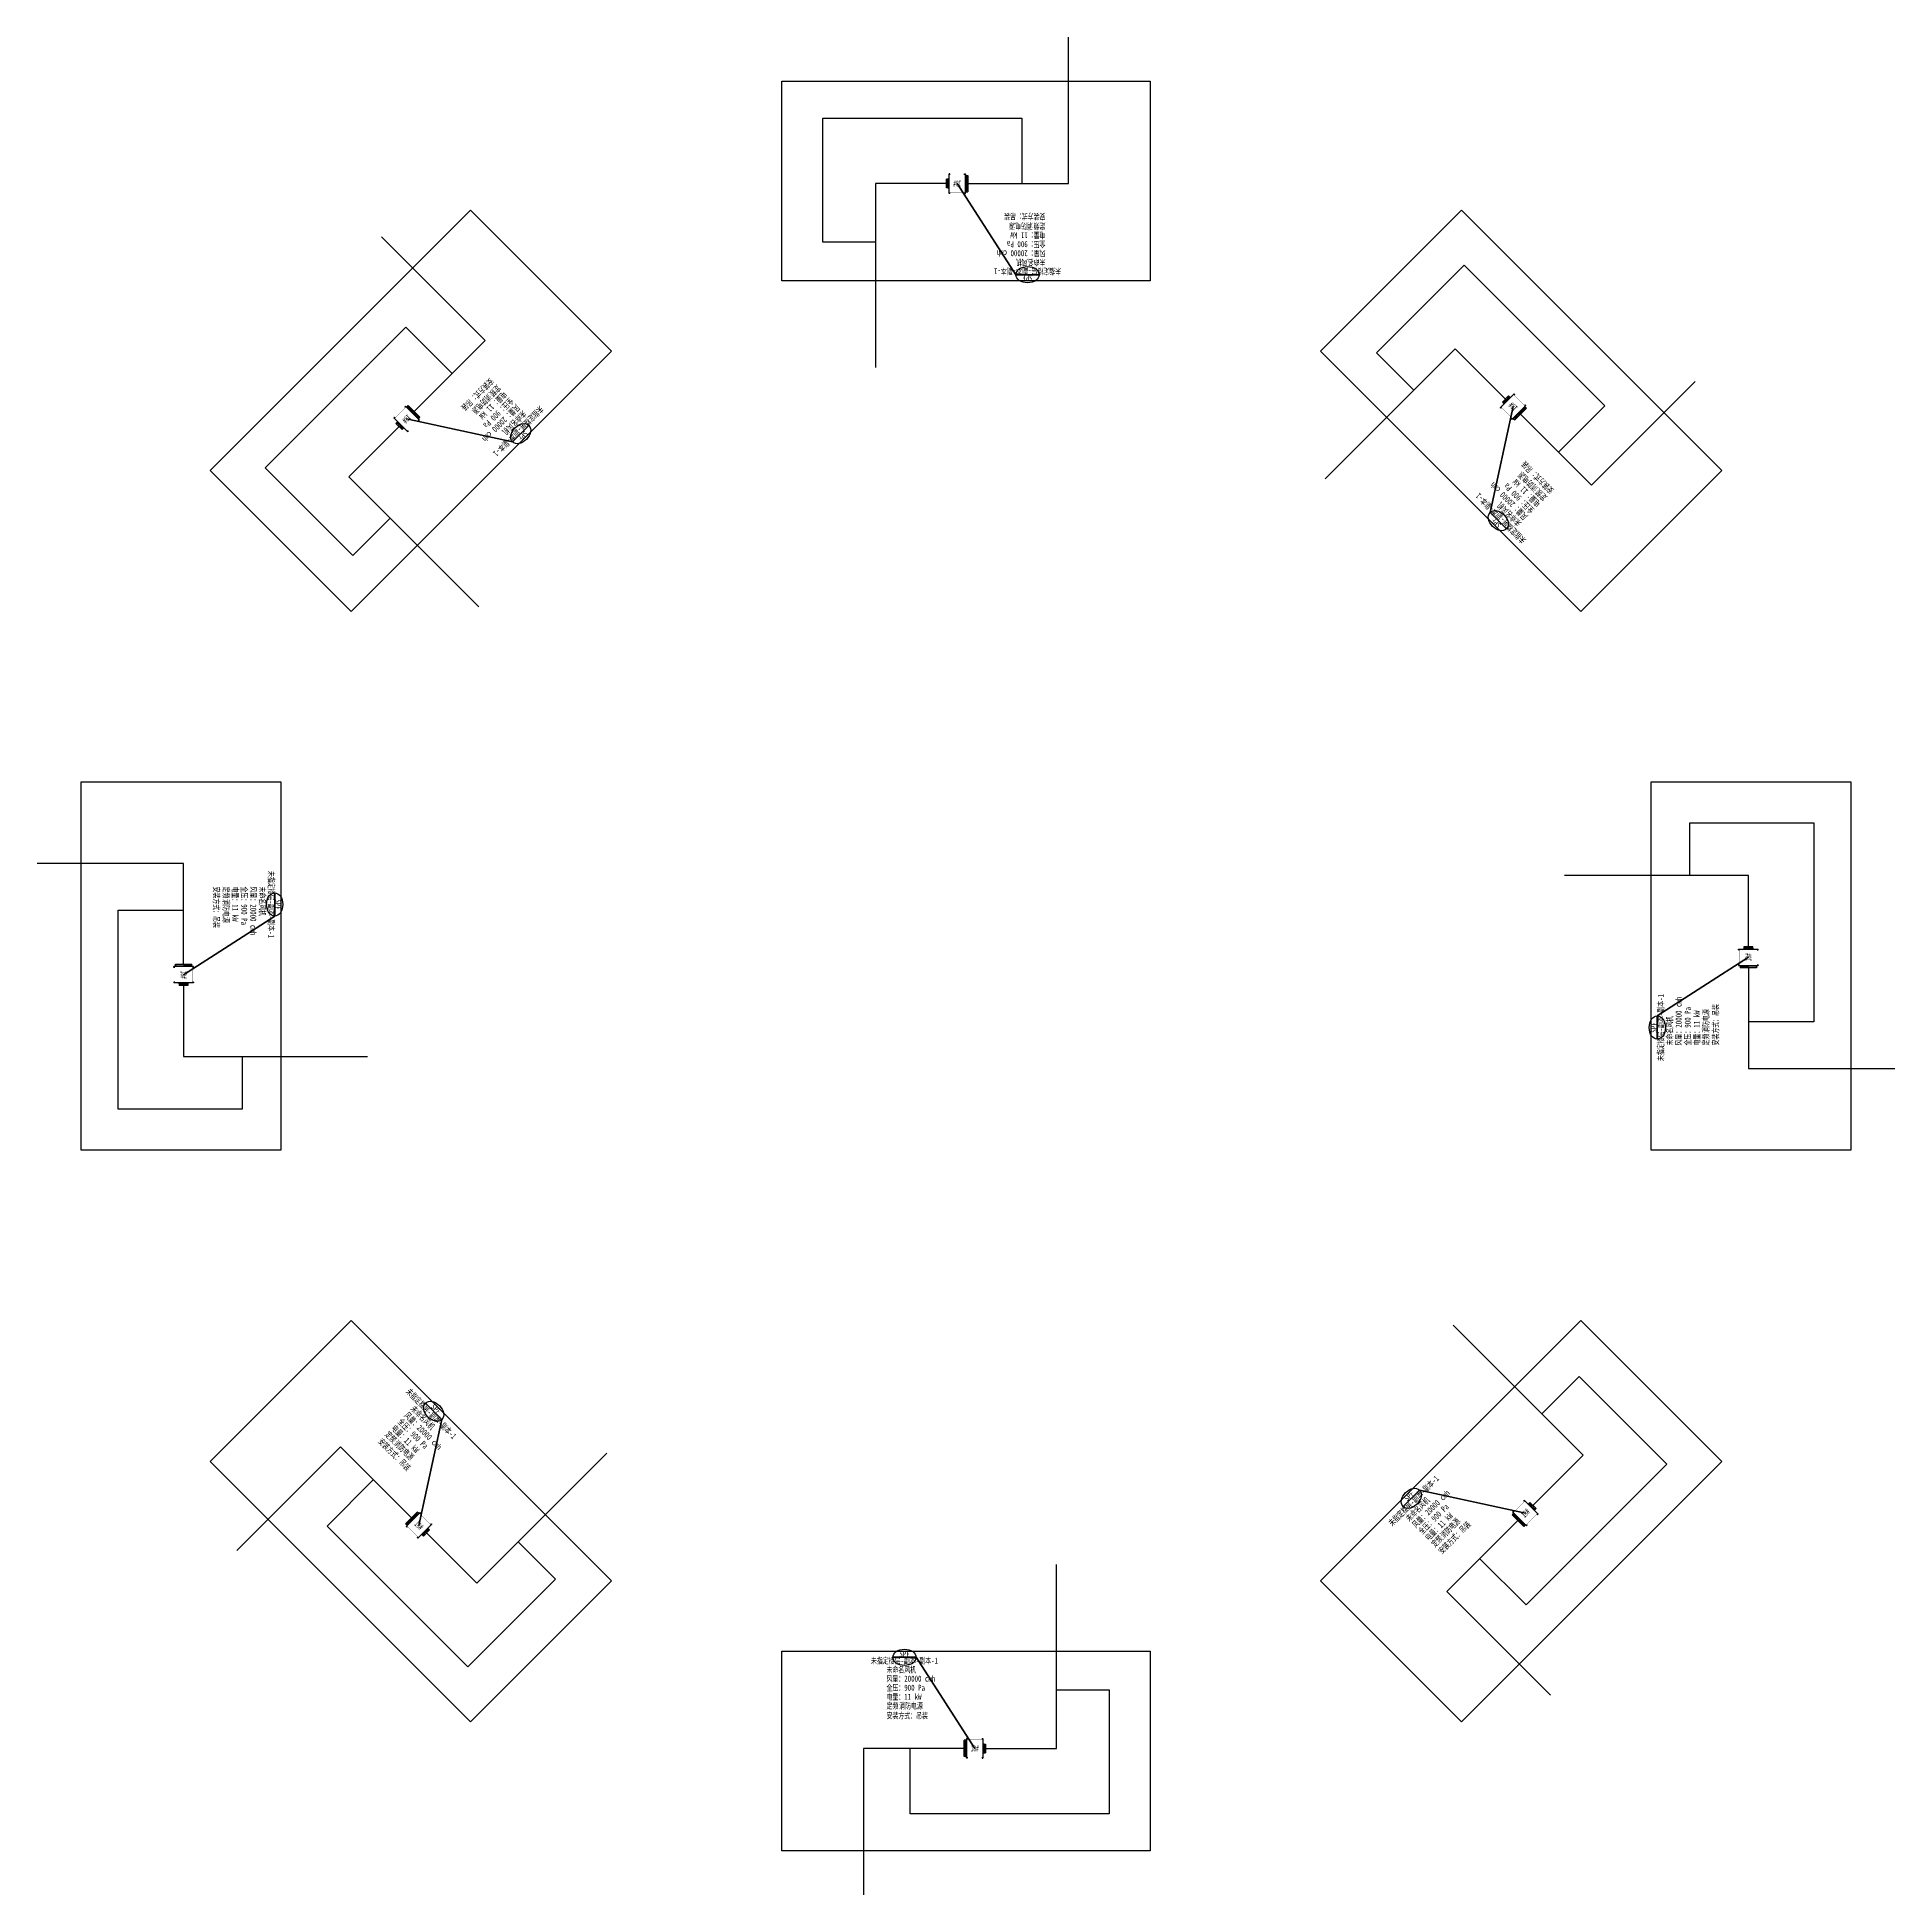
# Model space of a CAD drawing. Header units: inches. Extents: x 18625 to 740902, y -192685 to 58033.
# Drawn here: x 18625 to 133961, y -192685 to -77349 of the extents above; entities that cross this region are included whole.
import ezdxf
from ezdxf.enums import TextEntityAlignment as Align

# ---------------------------------------------------------------- set-up
doc = ezdxf.new("R2010")
doc.units = ezdxf.units.IN
doc.header["$MEASUREMENT"] = 0
doc.layers.add('H-DIMS-FANS', color=7, linetype='Continuous')
doc.layers.add('H-FIRE-FBOX', color=161, linetype='Continuous')
doc.styles.add('TH-STYLE1', font='STFANGSO.TTF', dxfattribs={"width": 0.7})

# ---------------------------------------------------------------- blocks, each defined once
blk = doc.blocks.new('*U5')
for p, q in [((1440, 510), (1340, 510)), ((1340, -510), (1340, 510)), ((1440, -540), (1440, 540)), ((1490, 510), (1440, 510)), ((1540, 610), (1490, 610)), ((1490, 610), (1490, -610)), ((1540, 610), (1540, 550)), ((2460, 610), (2510, 610)), ((2460, 610), (2460, 550)), ((2510, 610), (2510, -610)), ((2560, 270), (2510, 270)), ((2560, -300), (2560, 300)), ((2560, 270), (2660, 270)), ((2660, 270), (2660, -270)), ((1440, -510), (1340, -510)), ((1490, -510), (1440, -510)), ((1540, -610), (1490, -610)), ((1540, -550), (1540, -610)), ((2460, -550), (2460, -610)), ((2460, -610), (2510, -610)), ((2560, -270), (2510, -270)), ((2560, -270), (2660, -270))]:
    blk.add_line(p, q)
at = {"const_width": 6}
blk.add_lwpolyline([(1718, -550), (1520, -550, -0.4142136), (1490, -520), (1490, 520, -0.4142136), (1520, 550), (2480, 550, -0.4142136), (2510, 520), (2510, -520, -0.4142136), (2480, -550), (1718, -550)], format="xyb", dxfattribs=at)
for centre, radius, start, end in [((2145, -228), 787, 163.16365, 196.83635), ((638, 228), 787, 343.16365, 16.83635), ((2885, -129), 303, 154.7763, 205.2237), ((2337, 129), 303, 334.7763, 25.2237)]:
    blk.add_arc(centre, radius, start, end)
at = {"layer": 'H-DIMS-FANS', "linetype": 'ByBlock', "lineweight": 100}
blk.add_line((-3083, 5655), (-1643, 5655), dxfattribs=at)
blk.add_lwpolyline([(-1643, 5655), (2000, 0)], dxfattribs=at)
at = {"layer": 'H-DIMS-FANS'}
blk.add_ellipse((-2363, 5655), major_axis=(-720, 0), ratio=0.7, dxfattribs=at)
at = {"style": 'TH-STYLE1', "width": 0.55}
blk.add_text('18#', height=375, dxfattribs=at).set_placement((2000, 0), align=Align.MIDDLE)
at = {"layer": 'H-DIMS-FANS', "style": 'TH-STYLE1', "width": 0.7}
for tag, p in [('设备符号', (-2363, 5865)), ('楼层-编号', (-2363, 5445))]:
    blk.add_attdef(tag, text='', height=375, dxfattribs=at).set_placement(p, align=Align.MIDDLE_CENTER)
for tag, p in [('风机功能', (-3479, 4704)), ('全压', (-3479, 3579)), ('风量', (-3479, 4142)), ('定频', (-3479, 2454)), ('电量', (-3479, 3017)), ('消防电源', (-2692, 2454)), ('备注', (-3479, 1242)), ('安装方式', (-3479, 1848))]:
    blk.add_attdef(tag, p, '', height=375, dxfattribs=at)

msp = doc.modelspace()

# ---------------------------------------------------------------- linework, layer by layer
for points in [[(76410, -86442), (82649, -86442), (82649, -77349)], [(70666, -90073), (67403, -90073), (67403, -82378), (79756, -82378), (79756, -86442)], [(75090, -86442), (70666, -86442), (70666, -97860)], [(42028, -100586), (46440, -96175), (40010, -89745)], [(104094, -99257), (101787, -96950), (107228, -91509), (115963, -100244), (113089, -103118)], [(40534, -107216), (38227, -109523), (32786, -104082), (41521, -95347), (44394, -98221)], [(109790, -99819), (106661, -96690), (98588, -104763)], [(110724, -100752), (115135, -105164), (121565, -98734)], [(41095, -101520), (37966, -104648), (46040, -112722)], [(121237, -129389), (121237, -126126), (128932, -126126), (128932, -138480), (124868, -138480)], [(27718, -134900), (27718, -128661), (18625, -128661)], [(124868, -133814), (124868, -129389), (113450, -129389)], [(31349, -140644), (31349, -143907), (23655, -143907), (23655, -131554), (27718, -131554)], [(124868, -135134), (124868, -141373), (133961, -141373)], [(27718, -136220), (27718, -140644), (39136, -140644)], [(111491, -168514), (114620, -165385), (106547, -157311)], [(112053, -162818), (114360, -160511), (119801, -165952), (111066, -174687), (108192, -171813)], [(41863, -169282), (37451, -164870), (31021, -171300)], [(42796, -170215), (45925, -173344), (53999, -165270)], [(48492, -170776), (50799, -173083), (45358, -178524), (36623, -169789), (39497, -166916)], [(110558, -169447), (106146, -173859), (112576, -180289)], [(77496, -183592), (81921, -183592), (81921, -172174)], [(81921, -179961), (85184, -179961), (85184, -187655), (72830, -187655), (72830, -183592)], [(76176, -183592), (69937, -183592), (69937, -192685)]]:
    msp.add_lwpolyline(points)
for points in [[(87722, -92474), (64864, -92474), (64864, -80072), (87722, -80072)], [(54292, -96853), (38130, -113016), (29360, -104247), (45523, -88084)], [(114457, -113016), (98294, -96853), (107063, -88084), (123226, -104247)], [(33750, -123588), (33750, -146446), (21349, -146446), (21349, -123588)], [(118836, -146446), (118836, -123588), (131238, -123588), (131238, -146446)], [(38130, -157018), (54292, -173180), (45523, -181950), (29360, -165787)], [(98294, -173180), (114457, -157018), (123226, -165787), (107063, -181950)], [(64864, -177560), (87722, -177560), (87722, -189961), (64864, -189961)]]:
    msp.add_lwpolyline(points, close=True)

# ---------------------------------------------------------------- block references
at = {"layer": 'H-FIRE-FBOX'}
ref = msp.add_blockref('*U5', (77750, -86442), dxfattribs=dict(at, rotation=180))
ref.add_attrib('设备符号', 'SPF', dxfattribs={"layer": 'H-DIMS-FANS', "height": 375, "rotation": 180, "style": 'TH-STYLE1', "width": 0.7}).set_placement((80113, -92307), align=Align.MIDDLE_CENTER)
ref.add_attrib('楼层-编号', '未指定楼层-副本-副本-1', dxfattribs={"layer": 'H-DIMS-FANS', "height": 375, "rotation": 180, "style": 'TH-STYLE1', "width": 0.7}).set_placement((80113, -91887), align=Align.MIDDLE_CENTER)
ref.add_attrib('风机功能', '未命名风机', (81230, -91146), dxfattribs={"layer": 'H-DIMS-FANS', "height": 375, "rotation": 180, "style": 'TH-STYLE1', "width": 0.7})
ref.add_attrib('风量', '风量：20000 cmh', (81230, -90584), dxfattribs={"layer": 'H-DIMS-FANS', "height": 375, "rotation": 180, "style": 'TH-STYLE1', "width": 0.7})
ref.add_attrib('全压', '全压：900 Pa', (81230, -90021), dxfattribs={"layer": 'H-DIMS-FANS', "height": 375, "rotation": 180, "style": 'TH-STYLE1', "width": 0.7})
ref.add_attrib('电量', '电量：11 kW', (81230, -89459), dxfattribs={"layer": 'H-DIMS-FANS', "height": 375, "rotation": 180, "style": 'TH-STYLE1', "width": 0.7})
ref.add_attrib('定频', '定频', (81230, -88896), dxfattribs={"layer": 'H-DIMS-FANS', "height": 375, "rotation": 180, "style": 'TH-STYLE1', "width": 0.7})
ref.add_attrib('消防电源', '消防电源', (80442, -88896), dxfattribs={"layer": 'H-DIMS-FANS', "height": 375, "rotation": 180, "style": 'TH-STYLE1', "width": 0.7})
ref.add_attrib('安装方式', '安装方式：吊装', (81230, -88290), dxfattribs={"layer": 'H-DIMS-FANS', "height": 375, "rotation": 180, "style": 'TH-STYLE1', "width": 0.7})
ref = msp.add_blockref('*U5', (42976, -99639), dxfattribs=dict(at, rotation=224.9999999999999))
ref.add_attrib('设备符号', 'SPF', dxfattribs={"layer": 'H-DIMS-FANS', "height": 375, "rotation": 225, "style": 'TH-STYLE1', "width": 0.7}).set_placement((48794, -102115), align=Align.MIDDLE_CENTER)
ref.add_attrib('楼层-编号', '未指定楼层-副本-副本-1', dxfattribs={"layer": 'H-DIMS-FANS', "height": 375, "rotation": 225, "style": 'TH-STYLE1', "width": 0.7}).set_placement((48497, -101818), align=Align.MIDDLE_CENTER)
ref.add_attrib('风机功能', '未命名风机', (48763, -100505), dxfattribs={"layer": 'H-DIMS-FANS', "height": 375, "rotation": 225, "style": 'TH-STYLE1', "width": 0.7})
ref.add_attrib('风量', '风量：20000 cmh', (48365, -100107), dxfattribs={"layer": 'H-DIMS-FANS', "height": 375, "rotation": 225, "style": 'TH-STYLE1', "width": 0.7})
ref.add_attrib('全压', '全压：900 Pa', (47967, -99710), dxfattribs={"layer": 'H-DIMS-FANS', "height": 375, "rotation": 225, "style": 'TH-STYLE1', "width": 0.7})
ref.add_attrib('电量', '电量：11 kW', (47569, -99312), dxfattribs={"layer": 'H-DIMS-FANS', "height": 375, "rotation": 225, "style": 'TH-STYLE1', "width": 0.7})
ref.add_attrib('定频', '定频', (47172, -98914), dxfattribs={"layer": 'H-DIMS-FANS', "height": 375, "rotation": 225, "style": 'TH-STYLE1', "width": 0.7})
ref.add_attrib('消防电源', '消防电源', (46615, -99471), dxfattribs={"layer": 'H-DIMS-FANS', "height": 375, "rotation": 225, "style": 'TH-STYLE1', "width": 0.7})
ref.add_attrib('安装方式', '安装方式：吊装', (46743, -98486), dxfattribs={"layer": 'H-DIMS-FANS', "height": 375, "rotation": 225, "style": 'TH-STYLE1', "width": 0.7})
ref = msp.add_blockref('*U5', (111671, -101699), dxfattribs=dict(at, rotation=135))
ref.add_attrib('设备符号', 'SPF', dxfattribs={"layer": 'H-DIMS-FANS', "height": 375, "rotation": 135, "style": 'TH-STYLE1', "width": 0.7}).set_placement((109195, -107518), align=Align.MIDDLE_CENTER)
ref.add_attrib('楼层-编号', '未指定楼层-副本-副本-1', dxfattribs={"layer": 'H-DIMS-FANS', "height": 375, "rotation": 135, "style": 'TH-STYLE1', "width": 0.7}).set_placement((109491, -107221), align=Align.MIDDLE_CENTER)
ref.add_attrib('风机功能', '未命名风机', (110805, -107486), dxfattribs={"layer": 'H-DIMS-FANS', "height": 375, "rotation": 135, "style": 'TH-STYLE1', "width": 0.7})
ref.add_attrib('风量', '风量：20000 cmh', (111203, -107089), dxfattribs={"layer": 'H-DIMS-FANS', "height": 375, "rotation": 135, "style": 'TH-STYLE1', "width": 0.7})
ref.add_attrib('全压', '全压：900 Pa', (111600, -106691), dxfattribs={"layer": 'H-DIMS-FANS', "height": 375, "rotation": 135, "style": 'TH-STYLE1', "width": 0.7})
ref.add_attrib('电量', '电量：11 kW', (111998, -106293), dxfattribs={"layer": 'H-DIMS-FANS', "height": 375, "rotation": 135, "style": 'TH-STYLE1', "width": 0.7})
ref.add_attrib('定频', '定频', (112396, -105895), dxfattribs={"layer": 'H-DIMS-FANS', "height": 375, "rotation": 135, "style": 'TH-STYLE1', "width": 0.7})
ref.add_attrib('消防电源', '消防电源', (111839, -105338), dxfattribs={"layer": 'H-DIMS-FANS', "height": 375, "rotation": 135, "style": 'TH-STYLE1', "width": 0.7})
ref.add_attrib('安装方式', '安装方式：吊装', (112824, -105467), dxfattribs={"layer": 'H-DIMS-FANS', "height": 375, "rotation": 135, "style": 'TH-STYLE1', "width": 0.7})
ref = msp.add_blockref('*U5', (27718, -133560), dxfattribs=dict(at, rotation=270))
ref.add_attrib('设备符号', 'SPF', dxfattribs={"layer": 'H-DIMS-FANS', "height": 375, "rotation": 270, "style": 'TH-STYLE1', "width": 0.7}).set_placement((33584, -131197), align=Align.MIDDLE_CENTER)
ref.add_attrib('楼层-编号', '未指定楼层-副本-副本-1', dxfattribs={"layer": 'H-DIMS-FANS', "height": 375, "rotation": 270, "style": 'TH-STYLE1', "width": 0.7}).set_placement((33164, -131197), align=Align.MIDDLE_CENTER)
ref.add_attrib('风机功能', '未命名风机', (32423, -130080), dxfattribs={"layer": 'H-DIMS-FANS', "height": 375, "rotation": 270, "style": 'TH-STYLE1', "width": 0.7})
ref.add_attrib('风量', '风量：20000 cmh', (31860, -130080), dxfattribs={"layer": 'H-DIMS-FANS', "height": 375, "rotation": 270, "style": 'TH-STYLE1', "width": 0.7})
ref.add_attrib('全压', '全压：900 Pa', (31298, -130080), dxfattribs={"layer": 'H-DIMS-FANS', "height": 375, "rotation": 270, "style": 'TH-STYLE1', "width": 0.7})
ref.add_attrib('电量', '电量：11 kW', (30735, -130080), dxfattribs={"layer": 'H-DIMS-FANS', "height": 375, "rotation": 270, "style": 'TH-STYLE1', "width": 0.7})
ref.add_attrib('定频', '定频', (30173, -130080), dxfattribs={"layer": 'H-DIMS-FANS', "height": 375, "rotation": 270, "style": 'TH-STYLE1', "width": 0.7})
ref.add_attrib('消防电源', '消防电源', (30173, -130868), dxfattribs={"layer": 'H-DIMS-FANS', "height": 375, "rotation": 270, "style": 'TH-STYLE1', "width": 0.7})
ref.add_attrib('安装方式', '安装方式：吊装', (29567, -130080), dxfattribs={"layer": 'H-DIMS-FANS', "height": 375, "rotation": 270, "style": 'TH-STYLE1', "width": 0.7})
ref = msp.add_blockref('*U5', (124868, -136474), dxfattribs=dict(at, rotation=90))
ref.add_attrib('设备符号', 'SPF', dxfattribs={"layer": 'H-DIMS-FANS', "height": 375, "rotation": 90, "style": 'TH-STYLE1', "width": 0.7}).set_placement((119003, -138837), align=Align.MIDDLE_CENTER)
ref.add_attrib('楼层-编号', '未指定楼层-副本-副本-1', dxfattribs={"layer": 'H-DIMS-FANS', "height": 375, "rotation": 90, "style": 'TH-STYLE1', "width": 0.7}).set_placement((119423, -138837), align=Align.MIDDLE_CENTER)
ref.add_attrib('风机功能', '未命名风机', (120164, -139953), dxfattribs={"layer": 'H-DIMS-FANS', "height": 375, "rotation": 90, "style": 'TH-STYLE1', "width": 0.7})
ref.add_attrib('风量', '风量：20000 cmh', (120726, -139953), dxfattribs={"layer": 'H-DIMS-FANS', "height": 375, "rotation": 90, "style": 'TH-STYLE1', "width": 0.7})
ref.add_attrib('全压', '全压：900 Pa', (121289, -139953), dxfattribs={"layer": 'H-DIMS-FANS', "height": 375, "rotation": 90, "style": 'TH-STYLE1', "width": 0.7})
ref.add_attrib('电量', '电量：11 kW', (121851, -139953), dxfattribs={"layer": 'H-DIMS-FANS', "height": 375, "rotation": 90, "style": 'TH-STYLE1', "width": 0.7})
ref.add_attrib('定频', '定频', (122414, -139953), dxfattribs={"layer": 'H-DIMS-FANS', "height": 375, "rotation": 90, "style": 'TH-STYLE1', "width": 0.7})
ref.add_attrib('消防电源', '消防电源', (122414, -139166), dxfattribs={"layer": 'H-DIMS-FANS', "height": 375, "rotation": 90, "style": 'TH-STYLE1', "width": 0.7})
ref.add_attrib('安装方式', '安装方式：吊装', (123020, -139953), dxfattribs={"layer": 'H-DIMS-FANS', "height": 375, "rotation": 90, "style": 'TH-STYLE1', "width": 0.7})
ref = msp.add_blockref('*U5', (40915, -168334), dxfattribs=dict(at, rotation=315.0000000000001))
ref.add_attrib('设备符号', 'SPF', dxfattribs={"layer": 'H-DIMS-FANS', "height": 375, "rotation": 315, "style": 'TH-STYLE1', "width": 0.7}).set_placement((43392, -162516), align=Align.MIDDLE_CENTER)
ref.add_attrib('楼层-编号', '未指定楼层-副本-副本-1', dxfattribs={"layer": 'H-DIMS-FANS', "height": 375, "rotation": 315, "style": 'TH-STYLE1', "width": 0.7}).set_placement((43095, -162813), align=Align.MIDDLE_CENTER)
ref.add_attrib('风机功能', '未命名风机', (41782, -162547), dxfattribs={"layer": 'H-DIMS-FANS', "height": 375, "rotation": 315, "style": 'TH-STYLE1', "width": 0.7})
ref.add_attrib('风量', '风量：20000 cmh', (41384, -162945), dxfattribs={"layer": 'H-DIMS-FANS', "height": 375, "rotation": 315, "style": 'TH-STYLE1', "width": 0.7})
ref.add_attrib('全压', '全压：900 Pa', (40986, -163343), dxfattribs={"layer": 'H-DIMS-FANS', "height": 375, "rotation": 315, "style": 'TH-STYLE1', "width": 0.7})
ref.add_attrib('电量', '电量：11 kW', (40588, -163740), dxfattribs={"layer": 'H-DIMS-FANS', "height": 375, "rotation": 315, "style": 'TH-STYLE1', "width": 0.7})
ref.add_attrib('定频', '定频', (40191, -164138), dxfattribs={"layer": 'H-DIMS-FANS', "height": 375, "rotation": 315, "style": 'TH-STYLE1', "width": 0.7})
ref.add_attrib('消防电源', '消防电源', (40747, -164695), dxfattribs={"layer": 'H-DIMS-FANS', "height": 375, "rotation": 315, "style": 'TH-STYLE1', "width": 0.7})
ref.add_attrib('安装方式', '安装方式：吊装', (39762, -164567), dxfattribs={"layer": 'H-DIMS-FANS', "height": 375, "rotation": 315, "style": 'TH-STYLE1', "width": 0.7})
ref = msp.add_blockref('*U5', (109611, -170395), dxfattribs=dict(at, rotation=44.99999999999999))
ref.add_attrib('设备符号', 'SPF', dxfattribs={"layer": 'H-DIMS-FANS', "height": 375, "rotation": 45, "style": 'TH-STYLE1', "width": 0.7}).set_placement((103792, -167918), align=Align.MIDDLE_CENTER)
ref.add_attrib('楼层-编号', '未指定楼层-副本-副本-1', dxfattribs={"layer": 'H-DIMS-FANS', "height": 375, "rotation": 45, "style": 'TH-STYLE1', "width": 0.7}).set_placement((104089, -168215), align=Align.MIDDLE_CENTER)
ref.add_attrib('风机功能', '未命名风机', (103824, -169528), dxfattribs={"layer": 'H-DIMS-FANS', "height": 375, "rotation": 45, "style": 'TH-STYLE1', "width": 0.7})
ref.add_attrib('风量', '风量：20000 cmh', (104221, -169926), dxfattribs={"layer": 'H-DIMS-FANS', "height": 375, "rotation": 45, "style": 'TH-STYLE1', "width": 0.7})
ref.add_attrib('全压', '全压：900 Pa', (104619, -170324), dxfattribs={"layer": 'H-DIMS-FANS', "height": 375, "rotation": 45, "style": 'TH-STYLE1', "width": 0.7})
ref.add_attrib('电量', '电量：11 kW', (105017, -170722), dxfattribs={"layer": 'H-DIMS-FANS', "height": 375, "rotation": 45, "style": 'TH-STYLE1', "width": 0.7})
ref.add_attrib('定频', '定频', (105415, -171119), dxfattribs={"layer": 'H-DIMS-FANS', "height": 375, "rotation": 45, "style": 'TH-STYLE1', "width": 0.7})
ref.add_attrib('消防电源', '消防电源', (105972, -170563), dxfattribs={"layer": 'H-DIMS-FANS', "height": 375, "rotation": 45, "style": 'TH-STYLE1', "width": 0.7})
ref.add_attrib('安装方式', '安装方式：吊装', (105843, -171548), dxfattribs={"layer": 'H-DIMS-FANS', "height": 375, "rotation": 45, "style": 'TH-STYLE1', "width": 0.7})
ref = msp.add_blockref('*U5', (74836, -183592), dxfattribs=at)
ref.add_attrib('设备符号', 'SPF', dxfattribs={"layer": 'H-DIMS-FANS', "height": 375, "style": 'TH-STYLE1', "width": 0.7}).set_placement((72473, -177726), align=Align.MIDDLE_CENTER)
ref.add_attrib('楼层-编号', '未指定楼层-副本-副本-1', dxfattribs={"layer": 'H-DIMS-FANS', "height": 375, "style": 'TH-STYLE1', "width": 0.7}).set_placement((72473, -178146), align=Align.MIDDLE_CENTER)
ref.add_attrib('风机功能', '未命名风机', (71357, -178887), dxfattribs={"layer": 'H-DIMS-FANS', "height": 375, "style": 'TH-STYLE1', "width": 0.7})
ref.add_attrib('风量', '风量：20000 cmh', (71357, -179450), dxfattribs={"layer": 'H-DIMS-FANS', "height": 375, "style": 'TH-STYLE1', "width": 0.7})
ref.add_attrib('全压', '全压：900 Pa', (71357, -180012), dxfattribs={"layer": 'H-DIMS-FANS', "height": 375, "style": 'TH-STYLE1', "width": 0.7})
ref.add_attrib('电量', '电量：11 kW', (71357, -180575), dxfattribs={"layer": 'H-DIMS-FANS', "height": 375, "style": 'TH-STYLE1', "width": 0.7})
ref.add_attrib('定频', '定频', (71357, -181137), dxfattribs={"layer": 'H-DIMS-FANS', "height": 375, "style": 'TH-STYLE1', "width": 0.7})
ref.add_attrib('消防电源', '消防电源', (72144, -181137), dxfattribs={"layer": 'H-DIMS-FANS', "height": 375, "style": 'TH-STYLE1', "width": 0.7})
ref.add_attrib('安装方式', '安装方式：吊装', (71357, -181743), dxfattribs={"layer": 'H-DIMS-FANS', "height": 375, "style": 'TH-STYLE1', "width": 0.7})

doc.saveas('drawing.dxf')
